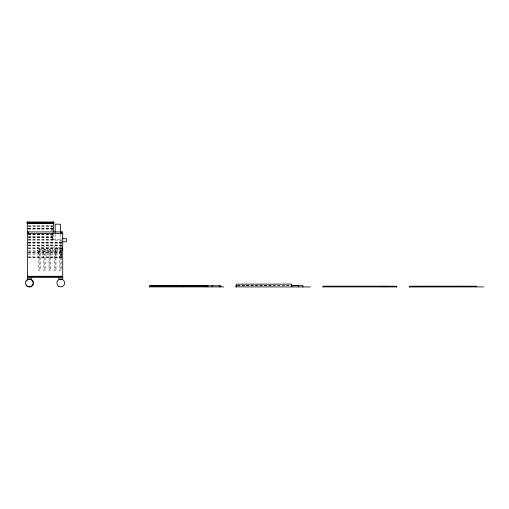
<?xml version="1.0" encoding="UTF-8"?>
<svg xmlns="http://www.w3.org/2000/svg" width="509" height="509" viewBox="0 0 509 509"><rect width="100%" height="100%" fill="white"/><g stroke="black" fill="none" stroke-linecap="round" stroke-linejoin="round"><path stroke-width="0.38" stroke-dasharray="2.54 1.91" d="M28.097 225.366L52.853 225.366M28.867 226.072L52.853 226.072M28.3 226.187L52.707 226.187L52.707 231.735M28.3 228.223L52.707 228.223M28.3 228.592L52.707 228.592M28.3 228.929L52.707 228.929M28.3 228.993L52.707 228.993M28.3 234.204L52.707 234.204M28.3 234.541L52.707 234.541M28.3 234.604L52.707 234.604M28.3 236.64L52.707 236.64M28.3 237.009L52.707 237.009M28.3 237.353L52.707 237.353M28.3 237.41L52.707 237.41M28.3 239.446L52.707 239.446M52.853 239.446L62.003 239.446M28.3 239.815L52.707 239.815M28.3 240.159L62.003 240.159M27.925 242.252L61.856 242.252M28.3 242.621L61.856 242.621M28.3 242.965L61.856 242.965M28.3 243.022L61.856 243.022M27.925 245.064L61.856 245.064M28.3 245.427L61.856 245.427M28.3 245.771L61.856 245.828M27.925 247.87L61.856 247.87M28.3 248.233L61.856 248.233M28.3 248.577L61.856 248.577M28.3 250.345L61.856 250.345M28.606 251.503L61.494 251.503L61.494 257.605M27.925 252.381L61.856 252.381M28.3 252.75L61.856 252.75M28.3 253.088L61.856 253.088M28.3 254.863L61.856 254.863M27.925 256.899L61.856 256.899M28.3 257.261L61.856 257.261M28.3 257.605L61.856 257.605M237.576 285.364L290.563 285.364M237.563 285.549L271.316 285.549M237.461 285.67L291.142 285.67M61.309 242.252L61.309 242.621M61.309 245.064L61.309 245.427M61.309 247.87L61.309 248.233M61.309 252.381L61.309 252.75M61.309 256.899L61.309 257.261M60.94 240.216L60.94 242.252M60.94 242.621L60.94 245.064M60.94 245.427L60.94 247.87M60.94 248.233L60.94 248.577M60.94 250.345L60.94 252.381M60.94 252.75L60.94 253.088M60.94 254.863L60.94 256.899M60.94 257.261L60.94 257.605M60.526 234.108L60.526 239.446M60.272 249.066L60.272 270.419M55.157 234.108L55.157 239.446M55.087 249.066L55.087 270.419M53.56 233.975L53.56 239.446M52.853 233.975L52.853 240.159M52.707 232.486L52.707 240.159M52.16 228.223L52.16 228.592M52.16 236.64L52.16 237.009M52.16 239.446L52.16 239.815M51.791 226.187L51.791 228.223M51.791 228.592L51.791 231.029M51.791 234.204L51.791 236.64M51.791 237.009L51.791 239.446M51.791 239.815L51.791 240.159M49.901 249.066L49.901 270.419M44.716 249.066L44.716 270.419M39.53 249.066L39.53 270.419M61.494 251.179A2.443 2.443 0 0 1 57.829 249.066A2.443 2.443 0 0 1 61.494 246.948M40.446 249.066L38.614 249.066L38.614 270.419L40.446 270.419L40.446 249.066M45.632 249.066L43.799 249.066L43.799 270.419L45.632 270.419L45.632 249.066M50.817 249.066L48.985 249.066L48.985 270.419L50.817 270.419L50.817 249.066M56.003 249.066L54.17 249.066L54.17 270.419L56.003 270.419L56.003 249.066M61.188 249.066L59.356 249.066L59.356 270.419L61.188 270.419L61.188 249.066M48.679 251.179A2.443 2.443 0 0 0 52.338 249.066A2.443 2.443 0 0 0 48.679 246.948A2.443 2.443 0 0 0 48.679 251.179M53.865 251.179A2.443 2.443 0 0 0 57.523 249.066A2.443 2.443 0 0 0 53.865 246.948A2.443 2.443 0 0 0 53.865 251.179M38.309 251.179A2.443 2.443 0 0 0 41.967 249.066A2.443 2.443 0 0 0 38.309 246.948A2.443 2.443 0 0 0 38.309 251.179M43.494 251.179A2.443 2.443 0 0 0 47.152 249.066A2.443 2.443 0 0 0 43.494 246.948A2.443 2.443 0 0 0 43.494 251.179"/><path stroke-width="0.76" d="M27.327 222.318L53.623 222.318M27.327 223.025L53.623 223.025M27.384 231.932L62.715 231.932L62.715 279.142L58.84 279.142L58.84 277.615M27.384 233.459L62.715 233.459M62.003 238.702L66.374 238.702L66.374 241.756L62.715 241.756M27.384 276.272L62.715 276.272M27.384 276.47L62.715 276.47M27.384 277.615L62.715 277.615M291.352 285.364L298.471 285.364L298.471 286.891M291.142 285.67L302.957 285.67L302.957 286.891M150.015 285.746L220.861 285.746L220.861 286.891M381.426 286.522L384.155 286.522M149.411 286.891L223.795 286.891M235.991 286.891L310.375 286.949M483.55 286.891L409.166 286.949M476.742 286.891L476.742 286.522L409.777 286.522L409.777 286.891M476.36 286.522L476.36 286.185L410.139 286.185L410.139 286.522M465.786 286.522L465.786 286.891M465.417 286.185L465.417 286.522M396.963 286.891L322.579 286.891M396.352 286.891L396.352 286.185L323.19 286.185L323.19 286.891M396.282 286.522L396.282 286.891M387.203 286.185L387.203 286.891M387.005 286.185L387.005 286.891M383.958 286.185L383.958 286.891M381.763 286.185L381.763 286.891M291.975 286.185L291.975 286.548M291.606 286.891L291.606 284.143L236.329 284.143L236.329 286.891M235.991 285.364L235.991 286.949M219.646 285.746L219.646 286.891M212.189 285.746L212.189 286.891M207.857 286.891L207.857 285.975L149.411 285.975L149.411 286.949M204.682 285.975L204.682 286.891M182.966 285.975L182.966 286.891M173.811 285.975L173.811 286.891M61.494 231.932L61.494 233.459M60.526 232.588L60.526 224.195L55.157 224.195L55.157 232.588M53.623 222.051L53.623 223.266M53.56 223.025L53.56 232.409M31.259 277.615L31.259 279.142L27.384 279.142L27.327 222.051M28.606 231.932L28.606 233.459M62.384 247.845A2.443 2.443 0 0 1 62.384 250.282M26.201 281.076A3.875 3.875 0 0 1 32.048 280.045A3.875 3.875 0 0 1 32.048 285.982A3.875 3.875 0 0 1 26.201 284.951M53.929 222.051L27.022 222.051L27.022 223.266L53.929 223.266L53.929 222.051M27.384 286.37A3.875 3.875 0 0 0 33.2 283.017A3.875 3.875 0 0 0 27.384 279.664A3.875 3.875 0 0 0 27.384 286.37M58.84 286.37A3.875 3.875 0 0 0 64.649 283.017A3.875 3.875 0 0 0 58.84 279.664A3.875 3.875 0 0 0 58.84 286.37"/></g></svg>
